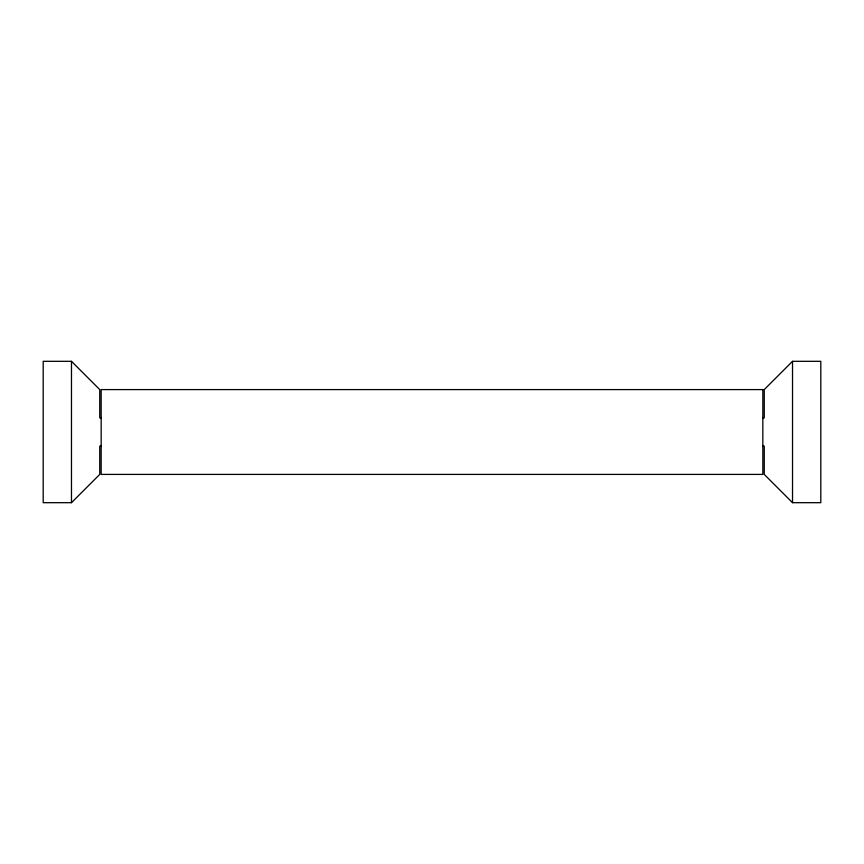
<?xml version="1.0" encoding="UTF-8"?>
<svg xmlns="http://www.w3.org/2000/svg" width="864" height="864" viewBox="0 0 864 864"><rect width="100%" height="100%" fill="white"/><g stroke="black" fill="none" stroke-linecap="round" stroke-linejoin="round"><path stroke-width="1.3" d="M101.164 417.863L99.749 417.863L99.749 389.588L71.474 361.314L43.2 361.314L43.2 502.686L71.474 502.686L99.749 474.412L99.749 446.137L101.164 446.137M762.836 446.137L764.251 446.137L764.251 474.412L792.526 502.686L820.8 502.686L820.8 361.314L792.526 361.314L764.251 389.588L764.251 417.863L762.836 417.863M792.526 361.314L792.526 502.686M71.474 361.314L71.474 502.686M762.836 389.588L101.164 389.588L101.164 474.412L762.836 474.412L762.836 389.588"/></g></svg>
